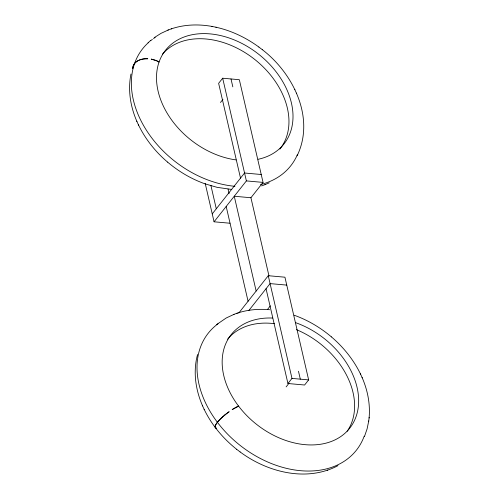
<?xml version="1.0" encoding="UTF-8"?>
<svg xmlns="http://www.w3.org/2000/svg" width="499" height="499" viewBox="0 0 499 499"><rect width="100%" height="100%" fill="white"/><g stroke="black" fill="none" stroke-linecap="round" stroke-linejoin="round"><path stroke-width="0.75" d="M369.098 417.994C371.98 386.681 354.646 356.629 331.373 336.862M364.451 436.55L367.089 428.922L368.742 420.931M368.667 421.518L369.166 417.42M130.963 74.039C124.345 107.422 142.639 141.024 167.627 162.138M196.618 358.425C191.604 382.852 200.617 408.207 215.368 427.612M196.737 357.839L197.567 354.471M297.111 155.807C315.412 118.101 293.256 73.359 262.349 49.707M268.961 275.853L250.928 197.741L263.048 182.403L239.339 79.709L222.673 78.212L218.631 83.321L240.518 178.118M220.471 102.495L222.953 99.357M212.243 213.896L244.554 173.01L261.227 174.507M229.977 223.228L214.065 221.799L246.381 180.906L222.673 78.212M238.747 313.054L268.262 275.704L284.935 277.201L308.644 379.901L304.602 385.01L287.935 383.513L266.048 288.715M248.87 310.459L270.09 283.607L286.757 285.104M267.464 309.511L270.358 305.85M287.935 383.513L291.977 378.404L268.262 275.704M286.133 386.887L288.983 383.276M148.053 42.808L150.561 40.55M216.691 324.525L226.153 318.031L234.093 314.308M154.203 37.662L161.034 33.346L168.437 29.915M236.669 407.234L232.16 409.585A18.875 4.404 -37.1 0 1 238.485 405.986L238.703 406.28L236.682 407.228M337.966 465.654C306.536 482.333 267.377 472.235 240.119 451.944M269.217 182.84L264.907 184.692M171.219 28.898C184.362 24.395 198.671 23.989 212.268 26.472M236.875 313.291C247.354 309.692 258.619 308.719 269.622 309.717M327.238 470.301L327.781 470.102M167.882 30.121L171.762 28.699M261.582 185.909L265.462 184.487M233.538 314.513L237.418 313.091M231.773 189.452L217.096 187.337L205.114 183.882M246.381 180.906L263.048 182.403M250.928 197.741L234.262 196.244L256.149 291.042M291.977 378.404L308.644 379.901M215.899 27.202C231.436 30.645 246.076 37.668 258.881 47.056M211.894 26.397L216.248 27.277M204.858 183.788C191.242 178.941 178.611 171.463 167.602 162.119M294.142 315.212C307.758 320.059 320.389 327.537 331.398 336.881M258.856 47.043L262.349 49.707M236.651 449.293L240.144 451.957M236.651 449.293C228.71 442.981 221.525 435.714 215.387 427.637M294.734 89.427L294.884 89.751M296.425 93.113L296.587 93.463M360.39 373.82L360.54 374.138M362.081 377.506L362.243 377.849M136.757 121.151L136.919 121.494M138.46 124.862L138.61 125.18M202.413 405.537L202.575 405.887M204.116 409.249L204.266 409.573M231.006 78.961L232.827 86.857M298.483 371.25L300.311 379.153M228.049 189.052L229.097 193.6M226.184 206.467L248.072 301.259M210.852 185.279L216.285 208.788M205.239 183.563L214.065 221.799M236.052 159.911A75.511 54.64 38.3 0 1 158.501 63.76A75.511 54.64 38.3 0 1 266.148 60.759A75.511 54.64 38.3 0 1 258.064 159.3M297.529 154.334A94.386 68.301 38.3 0 1 260.49 184.574M234.91 186.302A94.386 68.301 38.3 0 1 133.539 66.766L134.58 63.467A94.386 68.301 38.3 0 1 148.683 42.378M150.754 40.631A94.386 68.301 38.3 0 1 152.382 39.396M153.492 38.604A94.386 68.301 38.3 0 1 155.208 37.462M162.362 54.279A75.511 54.64 38.3 0 1 255.394 59.967A75.511 54.64 38.3 0 1 279.908 149.07M295.795 322.734A75.511 54.64 38.3 0 1 350.685 426.926A75.511 54.64 38.3 0 1 237.069 404.053A75.511 54.64 38.3 0 1 272.56 318.056M364.189 436.182A94.386 68.301 38.3 0 1 300.155 470.657A94.386 68.301 38.3 0 1 217.427 422.335L214.788 418.705A94.386 68.301 38.3 0 1 218.038 323.782M227.594 339.183A75.511 54.64 38.3 0 1 259.05 323.433L262.15 323.19A75.511 54.64 38.3 0 1 274.406 323.67M296.418 329.639A75.511 54.64 38.3 0 1 347.161 431.304M147.729 58.726L147.704 58.801A18.875 12.643 19.3 0 0 143.431 58.969L141.835 59.262A18.875 12.643 19.3 0 0 132.703 68.681A18.881 12.562 17.5 0 1 147.729 58.732M151.322 59.119L151.278 59.244A18.875 12.643 19.3 0 1 159.075 62.013L156.649 60.616L151.322 59.119M224.799 415.043L224.107 415.623A18.875 4.404 -37.1 0 0 215.131 426.982L215.175 427.219A18.875 4.703 -36 0 1 229.216 411.725L229.166 411.644A18.875 4.404 -37.1 0 0 225.498 414.457L224.799 415.043M216.248 428.142L216.192 428.067A18.875 4.404 -37.1 0 1 215.25 427.425A18.875 4.703 -36 0 0 216.248 428.142"/></g></svg>
